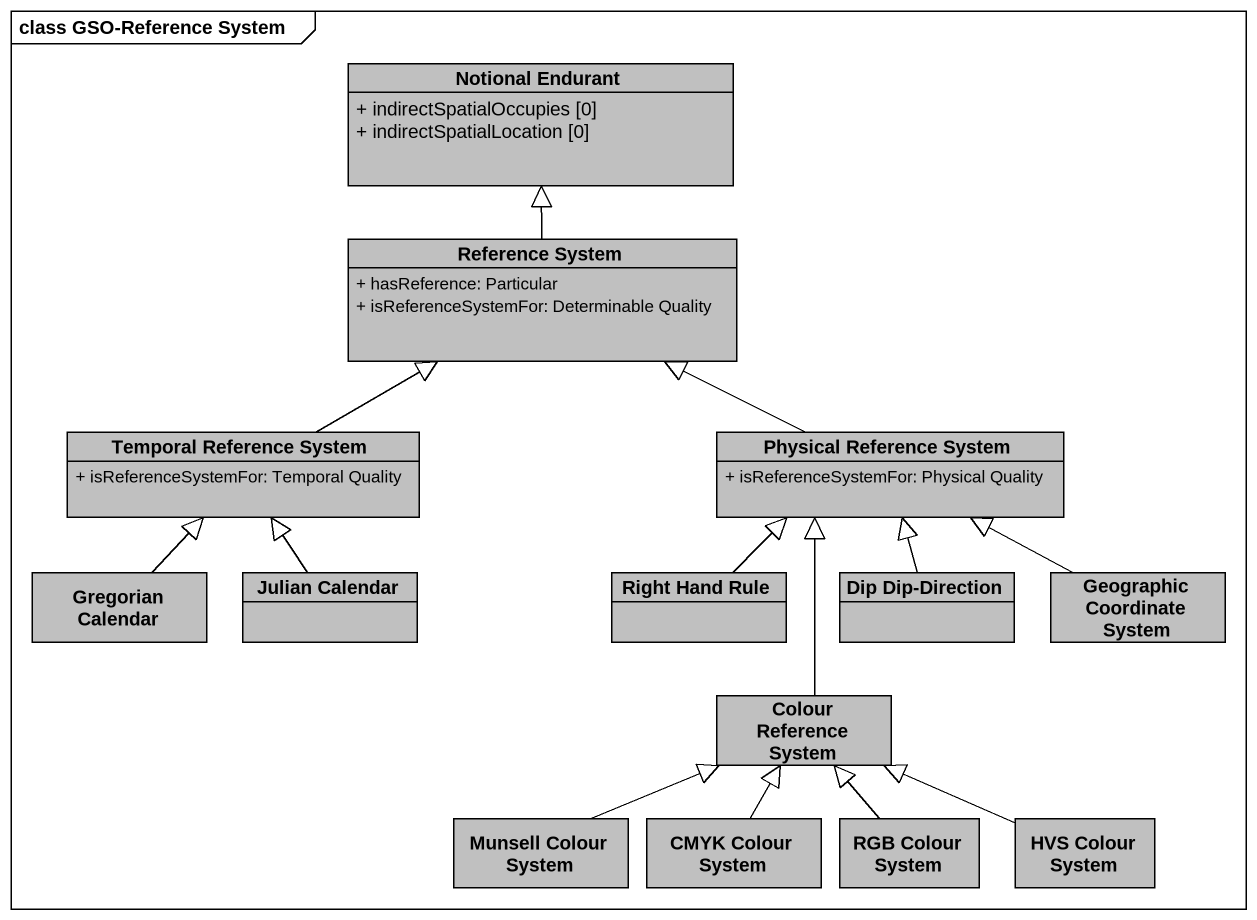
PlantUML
@startuml
mainframe class GSO-Reference System
hide circle
hide empty members
skinparam classAttributeIconSize 0
class "Notional Endurant" as Notional_Endurant #C0C0C0 {
  + indirectSpatialOccupies [0]
  + indirectSpatialLocation [0]
}
class "Reference System" as Reference_System #C0C0C0 {
  + hasReference: Particular
  + isReferenceSystemFor: Determinable Quality
}
class "Temporal Reference System" as Temporal_Reference_System #C0C0C0 {
  + isReferenceSystemFor: Temporal Quality
}
class "Physical Reference System" as Physical_Reference_System #C0C0C0 {
  + isReferenceSystemFor: Physical Quality
}
class "Gregorian Calendar" as Gregorian_Calendar #C0C0C0
class "Julian Calendar" as Julian_Calendar #C0C0C0
class "Right Hand Rule" as Right_Hand_Rule #C0C0C0
class "Dip Dip-Direction" as Dip_Dip_Direction #C0C0C0
class "Geographic Coordinate System" as Geographic_Coordinate_System #C0C0C0
class "Colour Reference System" as Colour_Reference_System #C0C0C0
class "Munsell Colour System" as Munsell_Colour_System #C0C0C0
class "CMYK Colour System" as CMYK_Colour_System #C0C0C0
class "RGB Colour System" as RGB_Colour_System #C0C0C0
class "HVS Colour System" as HVS_Colour_System #C0C0C0
Reference_System -up-|> Notional_Endurant
Temporal_Reference_System -right-|> Reference_System
Physical_Reference_System -left-|> Reference_System
Gregorian_Calendar -up-|> Temporal_Reference_System
Julian_Calendar -up-|> Temporal_Reference_System
Right_Hand_Rule -up-|> Physical_Reference_System
Dip_Dip_Direction -up-|> Physical_Reference_System
Geographic_Coordinate_System -left-|> Physical_Reference_System
Colour_Reference_System -up-|> Physical_Reference_System
Munsell_Colour_System -right-|> Colour_Reference_System
CMYK_Colour_System -up-|> Colour_Reference_System
RGB_Colour_System -up-|> Colour_Reference_System
HVS_Colour_System -left-|> Colour_Reference_System
@enduml
